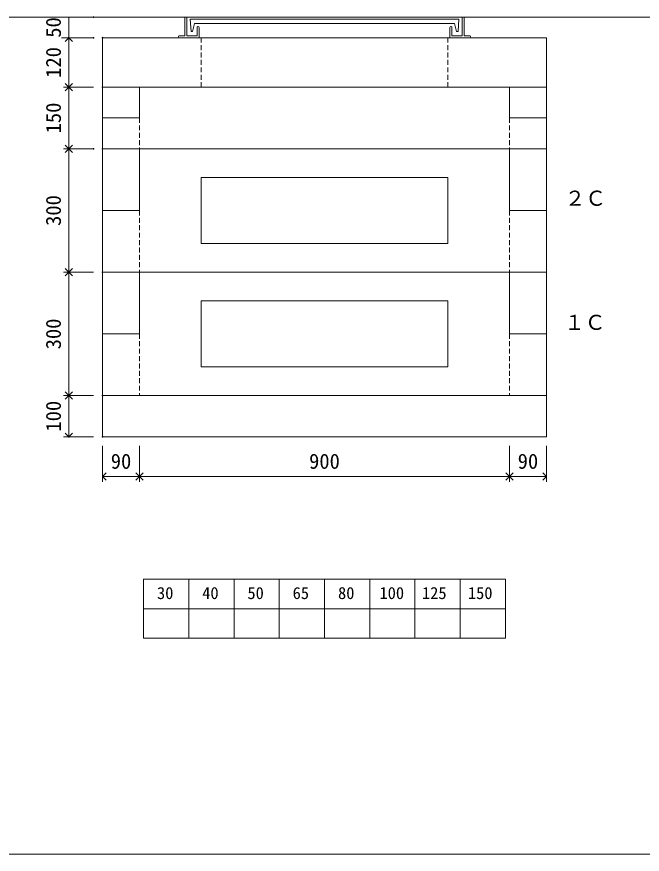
# Model space of a CAD drawing. Units: millimetres, scale not verified. Extents: x -4890 to 18490, y -2308 to 2308.
# Drawn here: x 1846 to 3368, y -1967 to 69 of the extents above; entities that cross this region are included whole.
import ezdxf
from ezdxf.enums import TextEntityAlignment as Align

# ---------------------------------------------------------------- set-up
doc = ezdxf.new("R2010")
doc.units = ezdxf.units.MM
doc.header["$LTSCALE"] = 10
doc.header["$PDMODE"] = 32
doc.header["$PDSIZE"] = 2
for name, pattern in [('DASHED1', [1.8, 1.2, -0.6]), ('USER2', [50.8, 31.75, -6.35, 6.35, -6.35]), ('USER5', [3.185, 0.01, -3.175])]:
    doc.linetypes.add(name, pattern=pattern)
for name, color, linetype, lineweight in [('0-1_Defpoints', 7, 'USER2', 5), ('0-2_waku', 7, 'Continuous', 18), ('0-3_gaikei', 7, 'Continuous', 18), ('0-4_kakure', 7, 'USER5', 18), ('0-5_sunpou', 7, 'Continuous', 5), ('0-8_uchigawa', 6, 'Continuous', 18), ('0-A_futa', 3, 'Continuous', 18), ('0-B_GL', 4, 'Continuous', 18), ('0-D_文字１', 7, 'Continuous', 18)]:
    doc.layers.add(name, color=color, linetype=linetype, lineweight=lineweight)
doc.styles.add('ＭＳ ゴシック', font='')
doc.styles.get('ＭＳ ゴシック').set_extended_font_data('MS Gothic')

# ---------------------------------------------------------------- blocks, each defined once
blk = doc.blocks.new('_Open90')
at = {"layer": '0-5_sunpou'}
blk.add_line((0, 0), (-1, 0), dxfattribs=at)
blk.add_lwpolyline([(-0.5, 0.5), (0, 0), (-0.5, -0.5)], dxfattribs=at)
blk = doc.blocks.new('D65')
at = {"layer": '0-1_Defpoints'}
for p in [(3502.32, 1944.36), (3419.96, 1644.36), (3502.32, 1644.36)]:
    blk.add_point(p, dxfattribs=at)
at = {"layer": '0-5_sunpou'}
for p, q in [((3480.32, 1944.36), (3406.96, 1944.36)), ((3419.96, 1926.36), (3419.96, 1662.36)), ((3480.32, 1644.36), (3406.96, 1644.36))]:
    blk.add_line(p, q, dxfattribs=at)
at = {"layer": '0-5_sunpou', "xscale": 18, "yscale": 18}
for p, rotation in [((3419.96, 1944.36), 90), ((3419.96, 1644.36), 270)]:
    blk.add_blockref('_Open90', p, dxfattribs=dict(at, rotation=rotation))
at = {"layer": '0-5_sunpou', "style": 'ＭＳ ゴシック'}
blk.add_text('300', height=36.66, rotation=90, dxfattribs=at).set_placement((3411.96, 1756.86), align=Align.BOTTOM_LEFT)
blk = doc.blocks.new('D66')
at = {"layer": '0-1_Defpoints'}
for p in [(3502.32, 1644.36), (3419.96, 1344.36), (3502.32, 1344.36)]:
    blk.add_point(p, dxfattribs=at)
at = {"layer": '0-5_sunpou'}
for p, q in [((3480.32, 1644.36), (3406.96, 1644.36)), ((3419.96, 1626.36), (3419.96, 1362.36)), ((3480.32, 1344.36), (3406.96, 1344.36))]:
    blk.add_line(p, q, dxfattribs=at)
at = {"layer": '0-5_sunpou', "xscale": 18, "yscale": 18}
for p, rotation in [((3419.96, 1644.36), 90), ((3419.96, 1344.36), 270)]:
    blk.add_blockref('_Open90', p, dxfattribs=dict(at, rotation=rotation))
at = {"layer": '0-5_sunpou', "style": 'ＭＳ ゴシック'}
blk.add_text('300', height=36.66, rotation=90, dxfattribs=at).set_placement((3411.96, 1456.86), align=Align.BOTTOM_LEFT)
blk = doc.blocks.new('D56')
at = {"layer": '0-1_Defpoints'}
for p in [(3502.32, 2214.36), (3419.96, 2094.36), (3502.32, 2094.36)]:
    blk.add_point(p, dxfattribs=at)
at = {"layer": '0-5_sunpou'}
for p, q in [((3480.32, 2214.36), (3406.96, 2214.36)), ((3419.96, 2196.36), (3419.96, 2112.36)), ((3480.32, 2094.36), (3406.96, 2094.36))]:
    blk.add_line(p, q, dxfattribs=at)
at = {"layer": '0-5_sunpou', "xscale": 18, "yscale": 18}
for p, rotation in [((3419.96, 2214.36), 90), ((3419.96, 2094.36), 270)]:
    blk.add_blockref('_Open90', p, dxfattribs=dict(at, rotation=rotation))
at = {"layer": '0-5_sunpou', "style": 'ＭＳ ゴシック'}
blk.add_text('120', height=36.66, rotation=90, dxfattribs=at).set_placement((3411.96, 2116.86), align=Align.BOTTOM_LEFT)
blk = doc.blocks.new('D53')
at = {"layer": '0-1_Defpoints'}
for p in [(3480.32, 2264.36), (3419.96, 2214.36), (3480.32, 2214.36)]:
    blk.add_point(p, dxfattribs=at)
at = {"layer": '0-5_sunpou'}
for p, q in [((3458.32, 2264.36), (3406.96, 2264.36)), ((3419.96, 2264.36), (3419.96, 2214.36)), ((3458.32, 2214.36), (3406.96, 2214.36))]:
    blk.add_line(p, q, dxfattribs=at)
at = {"layer": '0-5_sunpou', "style": 'ＭＳ ゴシック'}
blk.add_text('50', height=36.66, rotation=90, dxfattribs=at).set_placement((3411.96, 2214.36), align=Align.BOTTOM_LEFT)
blk = doc.blocks.new('D45')
at = {"layer": '0-1_Defpoints'}
for p in [(3502.32, 1344.36), (3419.96, 1244.36), (3502.32, 1244.36)]:
    blk.add_point(p, dxfattribs=at)
at = {"layer": '0-5_sunpou'}
for p, q in [((3480.32, 1344.36), (3406.96, 1344.36)), ((3419.96, 1326.36), (3419.96, 1262.36)), ((3480.32, 1244.36), (3406.96, 1244.36))]:
    blk.add_line(p, q, dxfattribs=at)
at = {"layer": '0-5_sunpou', "xscale": 18, "yscale": 18}
for p, rotation in [((3419.96, 1344.36), 90), ((3419.96, 1244.36), 270)]:
    blk.add_blockref('_Open90', p, dxfattribs=dict(at, rotation=rotation))
at = {"layer": '0-5_sunpou', "style": 'ＭＳ ゴシック'}
blk.add_text('100', height=36.66, rotation=90, dxfattribs=at).set_placement((3411.96, 1256.86), align=Align.BOTTOM_LEFT)
blk = doc.blocks.new('D68')
at = {"layer": '0-1_Defpoints'}
for p in [(3502.32, 2094.36), (3419.96, 1944.36), (3480.32, 1944.36)]:
    blk.add_point(p, dxfattribs=at)
at = {"layer": '0-5_sunpou'}
for p, q in [((3480.32, 2094.36), (3406.96, 2094.36)), ((3419.96, 2076.36), (3419.96, 1962.36)), ((3458.32, 1944.36), (3406.96, 1944.36))]:
    blk.add_line(p, q, dxfattribs=at)
at = {"layer": '0-5_sunpou', "xscale": 18, "yscale": 18}
for p, rotation in [((3419.96, 2094.36), 90), ((3419.96, 1944.36), 270)]:
    blk.add_blockref('_Open90', p, dxfattribs=dict(at, rotation=rotation))
at = {"layer": '0-5_sunpou', "style": 'ＭＳ ゴシック'}
blk.add_text('150', height=36.66, rotation=90, dxfattribs=at).set_placement((3411.96, 1981.86), align=Align.BOTTOM_LEFT)

msp = doc.modelspace()

# ---------------------------------------------------------------- linework, layer by layer
at = {"layer": '0-2_waku'}
for p, q in [((2155, -1297.84), (2155, -1441.84)), ((2155, -1297.84), (2155, -1441.84)), ((2155, -1297.84), (2155, -1441.84)), ((2155, -1297.84), (2155, -1441.84)), ((2155, -1297.84), (3035, -1297.84)), ((2265, -1297.84), (2265, -1441.84)), ((2375, -1297.84), (2375, -1441.84)), ((2375, -1297.84), (2375, -1441.84)), ((2485, -1297.84), (2485, -1441.84)), ((2595, -1297.84), (2595, -1441.84)), ((2705, -1297.84), (2705, -1441.84)), ((2815, -1297.84), (2815, -1441.84)), ((2925, -1297.84), (2925, -1441.84)), ((3035, -1297.84), (3035, -1441.84)), ((2155, -1369.84), (3035, -1369.84)), ((2155, -1441.84), (3035, -1441.84)), ((-1230, -1966.84), (4890, -1966.84)), ((-1230, -1966.84), (4890, -1966.84))]:
    msp.add_line(p, q, dxfattribs=at)
at = {"layer": '0-3_gaikei'}
for p, q in [((2055, 18.16), (3135, 18.16)), ((2055, -101.84), (2055, 18.16)), ((3135, -101.84), (3135, 18.16)), ((3135, -101.84), (2055, -101.84)), ((3135, -101.84), (2055, -101.84)), ((3135, -101.84), (2055, -101.84)), ((3135, -101.84), (2055, -101.84)), ((3135, -101.84), (2055, -101.84)), ((2145, -101.84), (2055, -101.84)), ((3135, -101.84), (2055, -101.84)), ((3135, -101.84), (2055, -101.84)), ((3135, -101.84), (2055, -101.84)), ((3135, -101.84), (2055, -101.84)), ((3135, -101.84), (2055, -101.84)), ((2145, -101.84), (2055, -101.84)), ((2055, -101.84), (2145, -101.84)), ((2055, -101.84), (3135, -101.84)), ((2055, -101.84), (3135, -101.84)), ((2055, -101.84), (3135, -101.84)), ((2055, -101.84), (3135, -101.84)), ((2055, -101.84), (3135, -101.84)), ((2055, -101.84), (3135, -101.84)), ((2055, -101.84), (3135, -101.84)), ((2055, -101.84), (3135, -101.84)), ((2055, -101.84), (2055, -251.84)), ((2145, -101.84), (3045, -101.84)), ((2145, -101.84), (3045, -101.84)), ((2145, -101.84), (3045, -101.84)), ((2145, -101.84), (3045, -101.84)), ((2145, -101.84), (3045, -101.84)), ((2145, -101.84), (3045, -101.84)), ((2145, -176.84), (2145, -101.84)), ((2985, -101.84), (2205, -101.84)), ((2985, -101.84), (2205, -101.84)), ((3045, -101.84), (3135, -101.84)), ((3045, -101.84), (3135, -101.84)), ((3045, -101.84), (3135, -101.84)), ((3045, -176.84), (3045, -101.84)), ((3135, -101.84), (3135, -251.84)), ((2055, -176.84), (2145, -176.84)), ((3045, -176.84), (3135, -176.84)), ((2055, -401.84), (2055, -251.84)), ((2055, -251.84), (3135, -251.84)), ((2055, -251.84), (3135, -251.84)), ((2055, -251.84), (3135, -251.84)), ((2055, -251.84), (3135, -251.84)), ((2055, -251.84), (3135, -251.84)), ((2055, -251.84), (3135, -251.84)), ((2055, -251.84), (3135, -251.84)), ((2055, -251.84), (3135, -251.84)), ((2055, -251.84), (3135, -251.84)), ((2055, -251.84), (3135, -251.84)), ((2055, -251.84), (3135, -251.84)), ((2145, -251.84), (2145, -401.84)), ((2145, -251.84), (2145, -401.84)), ((2145, -251.84), (2145, -401.84)), ((2145, -251.84), (2145, -401.84)), ((2145, -251.84), (2145, -401.84)), ((3045, -251.84), (3045, -401.84)), ((3045, -251.84), (3045, -401.84)), ((3045, -251.84), (3045, -401.84)), ((3045, -251.84), (3045, -401.84)), ((3045, -251.84), (3045, -401.84)), ((3135, -401.84), (3135, -251.84)), ((2145, -401.84), (2055, -401.84)), ((2145, -401.84), (2055, -401.84)), ((2145, -401.84), (2055, -401.84)), ((2145, -401.84), (2055, -401.84)), ((2055, -401.84), (2055, -551.84)), ((2055, -401.84), (2055, -551.84)), ((2055, -401.84), (2055, -551.84)), ((2055, -401.84), (2055, -551.84)), ((3135, -401.84), (3045, -401.84)), ((3135, -401.84), (3045, -401.84)), ((3135, -401.84), (3045, -401.84)), ((3135, -401.84), (3045, -401.84)), ((3135, -401.84), (3045, -401.84)), ((3135, -401.84), (3135, -551.84)), ((3135, -401.84), (3135, -551.84)), ((3135, -401.84), (3135, -551.84)), ((3135, -401.84), (3135, -551.84)), ((3135, -401.84), (3135, -551.84)), ((3135, -551.84), (2055, -551.84)), ((3135, -551.84), (2055, -551.84)), ((3135, -551.84), (2055, -551.84)), ((3135, -551.84), (2055, -551.84)), ((3135, -551.84), (2055, -551.84)), ((2055, -701.84), (2055, -551.84)), ((2145, -551.84), (3045, -551.84)), ((2145, -551.84), (2145, -701.84)), ((2145, -551.84), (2145, -701.84)), ((2145, -551.84), (2145, -701.84)), ((2145, -551.84), (2145, -701.84)), ((2145, -551.84), (2145, -701.84)), ((2985, -551.84), (2205, -551.84)), ((3045, -551.84), (3045, -701.84)), ((3045, -551.84), (3045, -701.84)), ((3045, -551.84), (3045, -701.84)), ((3045, -551.84), (3045, -701.84)), ((3045, -551.84), (3045, -701.84)), ((3135, -701.84), (3135, -551.84)), ((2145, -701.84), (2055, -701.84)), ((2145, -701.84), (2055, -701.84)), ((2145, -701.84), (2055, -701.84)), ((2145, -701.84), (2055, -701.84)), ((2055, -701.84), (2055, -851.84)), ((2055, -701.84), (2055, -851.84)), ((2055, -701.84), (2055, -851.84)), ((2055, -701.84), (2055, -851.84)), ((3135, -701.84), (3045, -701.84)), ((3135, -701.84), (3045, -701.84)), ((3135, -701.84), (3045, -701.84)), ((3135, -701.84), (3045, -701.84)), ((3135, -701.84), (3045, -701.84)), ((3135, -701.84), (3135, -851.84)), ((3135, -701.84), (3135, -851.84)), ((3135, -701.84), (3135, -851.84)), ((3135, -701.84), (3135, -851.84)), ((3135, -701.84), (3135, -851.84)), ((3135, -851.84), (2055, -851.84)), ((3135, -851.84), (2055, -851.84)), ((3135, -851.84), (2055, -851.84)), ((3135, -851.84), (2055, -851.84)), ((3135, -851.84), (2055, -851.84)), ((2055, -951.84), (2055, -851.84)), ((3135, -851.84), (2055, -851.84)), ((3135, -851.84), (2055, -851.84)), ((3135, -851.84), (2055, -851.84)), ((3135, -851.84), (2055, -851.84)), ((2985, -851.84), (2205, -851.84)), ((2985, -851.84), (2205, -851.84)), ((3135, -951.84), (2055, -951.84)), ((3135, -951.84), (2055, -951.84))]:
    msp.add_line(p, q, dxfattribs=at)
for points in [[(2145, -401.84), (2055, -401.84), (2055, -551.84)], [(2145, -701.84), (2055, -701.84), (2055, -851.84)], [(3135, -951.84), (3135, -851.84), (2055, -851.84)]]:
    msp.add_lwpolyline(points, dxfattribs=at)
at = {"layer": '0-4_kakure', "linetype": 'DASHED1', "lineweight": 5}
for p, q in [((2295, -101.84), (2295, 18.16)), ((2895, -101.84), (2895, 18.16)), ((2145, -176.84), (2145, -251.84)), ((3045, -176.84), (3045, -251.84)), ((2145, -401.84), (2145, -551.84)), ((3045, -401.84), (3045, -551.84)), ((2145, -701.84), (2145, -851.84)), ((3045, -701.84), (3045, -851.84))]:
    msp.add_line(p, q, dxfattribs=at)
at = {"layer": '0-5_sunpou'}
for p, q in [((2033, 68.16), (1955.14, 68.16)), ((2033, 18.16), (1955.14, 18.16)), ((2055, -973.84), (2055, -1061.76)), ((2145, -973.84), (2145, -1061.76)), ((2145, -973.84), (2145, -1061.76)), ((3045, -973.84), (3045, -1061.76)), ((3045, -973.84), (3045, -1061.76)), ((3135, -973.84), (3135, -1061.76)), ((2073, -1048.76), (2127, -1048.76)), ((2163, -1048.76), (3027, -1048.76)), ((3063, -1048.76), (3117, -1048.76))]:
    msp.add_line(p, q, dxfattribs=at)
at = {"layer": '0-8_uchigawa'}
for p, q in [((2895, -321.84), (2295, -321.84)), ((2295, -321.84), (2295, -481.84)), ((2895, -321.84), (2895, -481.84)), ((2895, -481.84), (2295, -481.84)), ((2895, -621.84), (2295, -621.84)), ((2295, -621.84), (2295, -781.84)), ((2895, -621.84), (2895, -781.84)), ((2895, -781.84), (2295, -781.84))]:
    msp.add_line(p, q, dxfattribs=at)
at = {"layer": '0-A_futa'}
for p, q in [((2255, 66.16), (2255, 23.16)), ((2260, 68.16), (2260, 23.16)), ((2267.81, 63.66), (2922.14, 63.66)), ((2267.81, 63.66), (2270.3, 33.66)), ((2922.14, 63.66), (2919.89, 33.66)), ((2930, 68.16), (2930, 23.16)), ((2935, 66.16), (2935, 23.16)), ((2278.33, 52.66), (2274.01, 33.66)), ((2278.33, 52.66), (2911.67, 52.66)), ((2285, 43.16), (2285, 23.16)), ((2287, 45.16), (2288, 45.16)), ((2290, 43.16), (2290, 18.16)), ((2900, 43.16), (2900, 18.16)), ((2903, 45.16), (2902, 45.16)), ((2905, 43.16), (2905, 23.16)), ((2911.67, 52.66), (2915.99, 33.66)), ((2240, 21.16), (2240, 20.16)), ((2242, 23.16), (2255, 23.16)), ((2260, 23.16), (2285, 23.16)), ((2270.3, 33.66), (2274.01, 33.66)), ((2930, 23.16), (2905, 23.16)), ((2919.89, 33.66), (2915.99, 33.66)), ((2948, 23.16), (2935, 23.16)), ((2950, 21.16), (2950, 20.16)), ((2290, 18.16), (2242, 18.16)), ((2900, 18.16), (2948, 18.16))]:
    msp.add_line(p, q, dxfattribs=at)
for centre, start, end in [((2287, 43.16), 90, 180), ((2288, 43.16), 0, 90), ((2902, 43.16), 90, 180), ((2903, 43.16), 0, 90), ((2242, 21.16), 90, 180), ((2948, 21.16), 0, 90), ((2242, 20.16), 180, 270), ((2948, 20.16), 270, 0)]:
    msp.add_arc(centre, 2, start, end, dxfattribs=at)
at = {"layer": '0-B_GL'}
msp.add_line((-1230, 68.16), (4890, 68.16), dxfattribs=at)
msp.add_line((-1230, 68.16), (4890, 68.16), dxfattribs=at)
msp.add_line((-1230, 68.16), (4890, 68.16), dxfattribs=at)

# ---------------------------------------------------------------- block references
at = {"layer": '0-5_sunpou'}
for name in ['D53', 'D56', 'D68', 'D65', 'D66', 'D45']:
    msp.add_blockref(name, (-1447.32, -2196.2), dxfattribs=at)
at = {"layer": '0-5_sunpou', "xscale": 18, "yscale": 18, "rotation": 180}
for p in [(2055, -1048.76), (2145, -1048.76), (3045, -1048.76)]:
    msp.add_blockref('_Open90', p, dxfattribs=at)
at = {"layer": '0-5_sunpou', "xscale": 18, "yscale": 18}
for p in [(2145, -1048.76), (3045, -1048.76), (3135, -1048.76)]:
    msp.add_blockref('_Open90', p, dxfattribs=at)

# ---------------------------------------------------------------- texts
at = {"layer": '0-5_sunpou', "style": 'ＭＳ ゴシック'}
for s, p in [('90', (2075, -1040.76)), ('900', (2557.5, -1040.76)), ('90', (3065, -1040.76))]:
    msp.add_text(s, height=36.66, dxfattribs=at).set_placement(p, align=Align.BOTTOM_LEFT)
at = {"layer": '0-D_文字１', "style": 'ＭＳ ゴシック'}
for s, height, p in [('２Ｃ', 36.66, (3179.63, -401.28)), ('１Ｃ', 36.66, (3178.31, -703.14)), ('30', 29.33, (2187.46, -1355.27)), ('40', 29.33, (2297.46, -1355.27)), ('50', 29.33, (2407.46, -1355.27)), ('65', 29.33, (2517.46, -1355.27)), ('80', 29.33, (2627.86, -1355.27)), ('100', 29.33, (2728.74, -1355.27)), ('125', 29.33, (2832.13, -1355.27)), ('150', 29.33, (2943.89, -1355.27))]:
    msp.add_text(s, height=height, dxfattribs=at).set_placement(p, align=Align.BOTTOM_LEFT)

doc.saveas('drawing.dxf')
